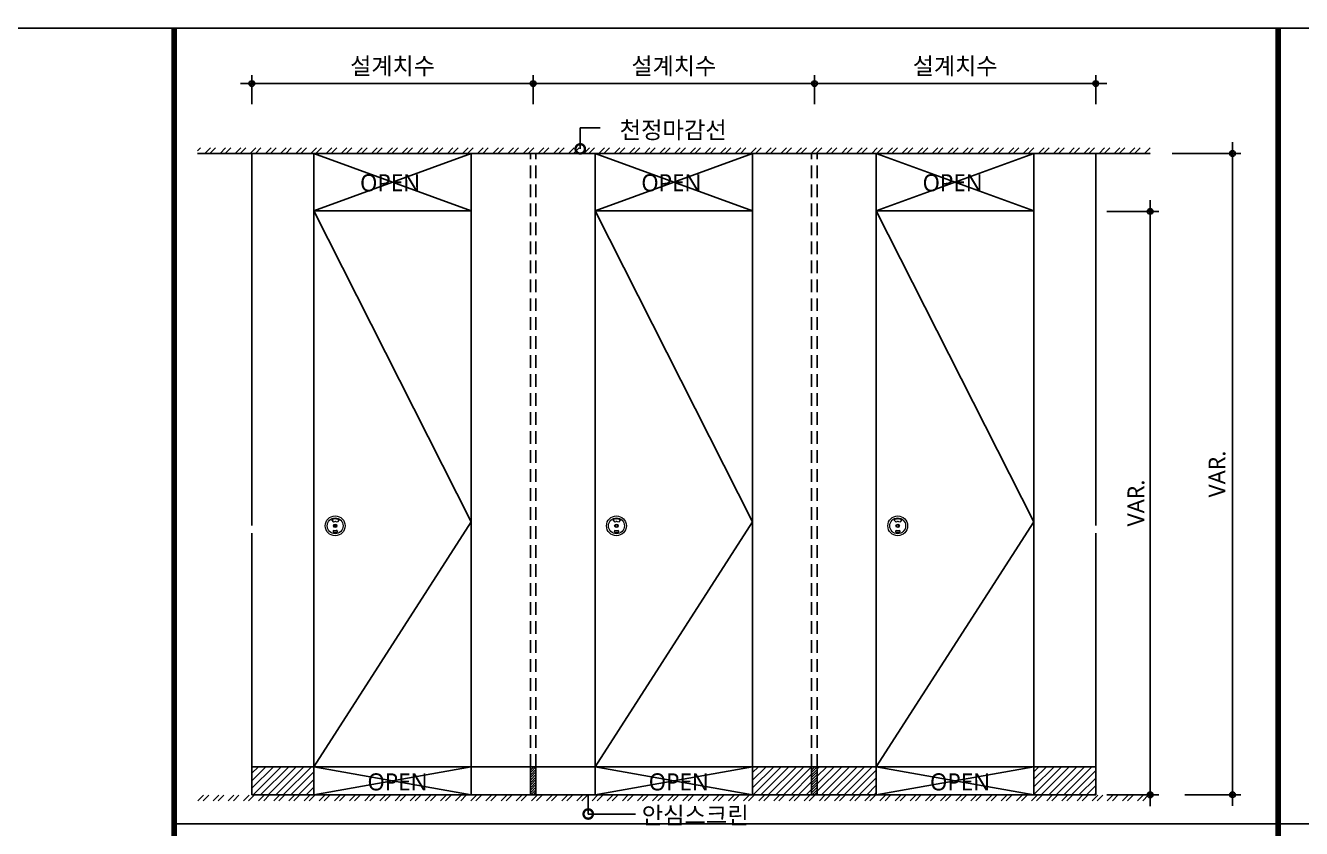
# Model space of a CAD drawing. Extents: x -255 to 8105, y -176 to 5714.
# Drawn here: x 2221 to 4489, y 4116 to 5543 of the extents above; entities that cross this region are included whole.
import ezdxf
from ezdxf.enums import TextEntityAlignment as Align

# ---------------------------------------------------------------- set-up
doc = ezdxf.new("R2010")
doc.units = 0
doc.header["$LTSCALE"] = 30
doc.linetypes.add('HIDDEN', pattern=[0.375, 0.25, -0.125])
doc.layers.get('0').update_dxf_attribs({"linetype": 'CONTINUOUS'})
doc.layers.get('DEFPOINTS').update_dxf_attribs({"linetype": 'CONTINUOUS'})
for name, color, linetype in [('DIM', 7, 'CONTINUOUS'), ('HAT', 8, 'CONTINUOUS'), ('HID', 9, 'HIDDEN'), ('문자', 3, 'CONTINUOUS'), ('부자재', 4, 'CONTINUOUS'), ('잠금쇠(회전형)', 4, 'CONTINUOUS'), ('치수', 1, 'CONTINUOUS'), ('판넬', 2, 'CONTINUOUS'), ('해치', 8, 'CONTINUOUS')]:
    doc.layers.add(name, color=color, linetype=linetype)
doc.styles.add('HDW', font='gulim.ttc')
doc.styles.add('돋움', font='malgun.ttf')
doc.dimstyles.new('10', dxfattribs={"dimscale": 10, "dimtxt": 3, "dimasz": 1, "dimexe": 1.5, "dimexo": 2, "dimgap": 1, "dimtad": 1, "dimdec": 0, "dimlunit": 6, "dimtxsty": '돋움', "dimblk": 'DIMDOT', "dimcen": -1, "dimdle": 1.5, "dimclrt": 3, "dimazin": 3, "dimtfac": 1, "dimtdec": 0, "dimtix": 1, "dimtmove": 2, "dimatfit": 3, "dimldrblk": 'DIMDOT', "dimarcsym": 0})

# ---------------------------------------------------------------- blocks, each defined once
blk = doc.blocks.new('DIMDOT')
at = {"linetype": 'Continuous'}
blk.add_line((-2, 0), (2, 0), dxfattribs=at)
for radius in [0.5, 0.25]:
    blk.add_circle((0, 0), radius, dxfattribs=at)
blk = doc.blocks.new('*D555')
at = {"layer": 'DEFPOINTS', "color": 0}
for p in [(60757.5, 12678.9), (60257.5, 12622.6), (60757.5, 12622.6)]:
    blk.add_point(p, dxfattribs=at)
at = {"layer": 'DIM', "color": 0, "lineweight": -2, "ltscale": 10}
for p, q in [((60257.5, 12642.6), (60257.5, 12693.9)), ((60757.5, 12642.6), (60757.5, 12693.9)), ((60267.5, 12678.9), (60747.5, 12678.9))]:
    blk.add_line(p, q, dxfattribs=at)
at = {"layer": 'DIM', "color": 0, "lineweight": -2, "xscale": 10, "yscale": 10, "zscale": 10, "rotation": 180}
blk.add_blockref('DIMDOT', (60257.5, 12678.9), dxfattribs=at)
at = {"layer": 'DIM', "color": 0, "lineweight": -2, "xscale": 10, "yscale": 10, "zscale": 10}
blk.add_blockref('DIMDOT', (60757.5, 12678.9), dxfattribs=at)
at = {"layer": 'DIM', "color": 3, "insert": (60507.5, 12708.6), "char_height": 30, "attachment_point": 5, "style": '돋움'}
blk.add_mtext('설계치수', dxfattribs=at)
blk = doc.blocks.new('*D556')
at = {"layer": 'DEFPOINTS', "color": 0}
for p in [(61257.5, 12678.9), (60757.5, 12622.6), (61257.5, 12622.6)]:
    blk.add_point(p, dxfattribs=at)
at = {"layer": 'DIM', "color": 0, "lineweight": -2, "ltscale": 10}
for p, q in [((60757.5, 12642.6), (60757.5, 12693.9)), ((61257.5, 12642.6), (61257.5, 12693.9)), ((60767.5, 12678.9), (61247.5, 12678.9))]:
    blk.add_line(p, q, dxfattribs=at)
at = {"layer": 'DIM', "color": 0, "lineweight": -2, "xscale": 10, "yscale": 10, "zscale": 10, "rotation": 180}
blk.add_blockref('DIMDOT', (60757.5, 12678.9), dxfattribs=at)
at = {"layer": 'DIM', "color": 0, "lineweight": -2, "xscale": 10, "yscale": 10, "zscale": 10}
blk.add_blockref('DIMDOT', (61257.5, 12678.9), dxfattribs=at)
at = {"layer": 'DIM', "color": 3, "insert": (61007.5, 12708.6), "char_height": 30, "attachment_point": 5, "style": '돋움'}
blk.add_mtext('설계치수', dxfattribs=at)
blk = doc.blocks.new('*D557')
at = {"layer": 'DEFPOINTS', "color": 0}
for p in [(61757.5, 12678.9), (61257.5, 12622.6), (61757.5, 12622.6)]:
    blk.add_point(p, dxfattribs=at)
at = {"layer": 'DIM', "color": 0, "lineweight": -2, "ltscale": 10}
for p, q in [((61257.5, 12642.6), (61257.5, 12693.9)), ((61757.5, 12642.6), (61757.5, 12693.9)), ((61267.5, 12678.9), (61747.5, 12678.9))]:
    blk.add_line(p, q, dxfattribs=at)
at = {"layer": 'DIM', "color": 0, "lineweight": -2, "xscale": 10, "yscale": 10, "zscale": 10, "rotation": 180}
blk.add_blockref('DIMDOT', (61257.5, 12678.9), dxfattribs=at)
at = {"layer": 'DIM', "color": 0, "lineweight": -2, "xscale": 10, "yscale": 10, "zscale": 10}
blk.add_blockref('DIMDOT', (61757.5, 12678.9), dxfattribs=at)
at = {"layer": 'DIM', "color": 3, "insert": (61507.5, 12708.6), "char_height": 30, "attachment_point": 5, "style": '돋움'}
blk.add_mtext('설계치수', dxfattribs=at)
blk = doc.blocks.new('*D558')
at = {"layer": 'DEFPOINTS', "color": 0}
for p in [(61757.5, 12451.8), (61757.5, 11414.7), (61854.4, 11414.7)]:
    blk.add_point(p, dxfattribs=at)
at = {"layer": 'DIM', "color": 0, "lineweight": -2, "ltscale": 10}
for p, q in [((61777.5, 12451.8), (61869.4, 12451.8)), ((61854.4, 12441.8), (61854.4, 11424.7)), ((61777.5, 11414.7), (61869.4, 11414.7))]:
    blk.add_line(p, q, dxfattribs=at)
at = {"layer": 'DIM', "color": 0, "lineweight": -2, "xscale": 10, "yscale": 10, "zscale": 10}
for p, rotation in [((61854.4, 12451.8), 90), ((61854.4, 11414.7), 270)]:
    blk.add_blockref('DIMDOT', p, dxfattribs=dict(at, rotation=rotation))
at = {"layer": 'DIM', "color": 3, "insert": (61829.2, 11933.3), "char_height": 30, "attachment_point": 5, "rotation": 90, "style": '돋움'}
blk.add_mtext('VAR.', dxfattribs=at)
blk = doc.blocks.new('_DOTSMALL')
at = {"color": 0, "linetype": 'ByBlock', "const_width": 0.5}
blk.add_lwpolyline([(-0.0625, 0, 1), (0.0625, 0, 1)], format="xyb", close=True, dxfattribs=at)
blk = doc.blocks.new('A$C63EC304E')
at = {"layer": '치수', "color": 1, "xscale": 2.5, "yscale": 2.5, "zscale": 2.5, "rotation": 234.3098741996962}
blk.add_blockref('_DOTSMALL', (0.31, 0.31), dxfattribs=at)
blk = doc.blocks.new('A$C2BC9653E')
at = {"layer": '치수', "xscale": 0.3333333333333333, "yscale": 0.3333333333333333, "zscale": 0.3333333333333333}
blk.add_blockref('A$C63EC304E', (0, 0), dxfattribs=at)
blk = doc.blocks.new('A$C7FC71301')
at = {"layer": '치수', "rotation": 180}
blk.add_blockref('A$C2BC9653E', (0.208, 0.208), dxfattribs=at)
blk = doc.blocks.new('A$C4A20372B')
at = {"layer": '치수'}
blk.add_blockref('A$C7FC71301', (0, 0), dxfattribs=at)
blk = doc.blocks.new('A$C566469F5')
at = {"layer": '치수'}
blk.add_blockref('A$C4A20372B', (0, 0), dxfattribs=at)
blk = doc.blocks.new('A$C7E317CD4')
at = {"layer": '해치', "xscale": 2, "yscale": 2, "zscale": 2}
blk.add_blockref('A$C566469F5', (0, 0), dxfattribs=at)
blk = doc.blocks.new('A$C601D7F27')
at = {"layer": '치수'}
blk.add_blockref('A$C7E317CD4', (0, 0), dxfattribs=at)
blk = doc.blocks.new('A$C38802C08')
at = {"layer": '치수'}
blk.add_blockref('A$C601D7F27', (0, 0), dxfattribs=at)
blk = doc.blocks.new('*D581')
at = {"layer": 'DEFPOINTS', "color": 0}
for p in [(61873.2, 12554.7), (62000.6, 12554.7), (61895.7, 11414.9)]:
    blk.add_point(p, dxfattribs=at)
at = {"layer": 'DIM', "color": 0, "lineweight": -2, "ltscale": 10}
for p, q in [((61893.2, 12554.7), (62015.6, 12554.7)), ((62000.6, 11424.9), (62000.6, 12544.7)), ((61915.7, 11414.9), (62015.6, 11414.9))]:
    blk.add_line(p, q, dxfattribs=at)
at = {"layer": 'DIM', "color": 0, "lineweight": -2, "xscale": 10, "yscale": 10, "zscale": 10}
for p, rotation in [((62000.6, 12554.7), 90), ((62000.6, 11414.9), 270)]:
    blk.add_blockref('DIMDOT', p, dxfattribs=dict(at, rotation=rotation))
at = {"layer": 'DIM', "color": 3, "insert": (61973.3, 11984.8), "char_height": 30, "attachment_point": 5, "rotation": 90, "style": '돋움'}
blk.add_mtext('VAR.', dxfattribs=at)
blk = doc.blocks.new('UNI-06', base_point=(57634, 7239))
h = blk.add_hatch()
h.set_pattern_fill('ANSI31', color=3, scale=3, angle=180)
h.set_pattern_definition([(225, (57575.794, 7062.999), (6.735192, -6.735192), [])])
h.paths.add_polyline_path([(60752.5, 11464.7), (60647.5, 11464.7), (60647.5, 11414.7), (60752.5, 11414.7)])
h.paths.add_polyline_path([(61252.5, 11464.7), (61147.5, 11464.7), (61147.5, 11414.7), (61252.5, 11414.7)])
h.paths.add_polyline_path([(61367.5, 11464.7), (61262.5, 11464.7), (61262.5, 11414.7), (61367.5, 11414.7)])
h.paths.add_polyline_path([(61647.5, 11464.7), (61757.5, 11464.7), (61757.5, 11414.7), (61647.5, 11414.7)])
h.paths.add_polyline_path([(60367.5, 11464.7), (60257.5, 11464.7), (60257.5, 11414.7), (60367.5, 11414.7)])
h.paths.add_polyline_path([(60752.5, 11464.7), (60647.5, 11464.7), (60647.5, 11414.7), (60752.5, 11414.7)])
h = blk.add_hatch()
h.set_pattern_fill('ANSI31', color=2, style=0)
h.set_pattern_definition([(45, (57575.7936, 7062.9986), (-2.245064, 2.245064), [])])
h.paths.add_polyline_path([(60762.5, 11464.7), (60752.5, 11464.7), (60752.5, 11414.7), (60762.5, 11414.7)])
h = blk.add_hatch()
h.set_pattern_fill('ANSI31', color=2, style=0)
h.set_pattern_definition([(45, (58075.7936, 7062.9986), (-2.245064, 2.245064), [])])
h.paths.add_polyline_path([(61262.5, 11464.7), (61252.5, 11464.7), (61252.5, 11414.7), (61262.5, 11414.7)])
at = {"layer": 'HAT'}
h = blk.add_hatch(dxfattribs=at)
h.set_pattern_fill('ANSI32', color=256, scale=2, style=0)
h.set_pattern_definition([(45, (48921.424, 6921.522), (-13.470384, 13.470384), []), (45, (48930.404, 6921.522), (-13.470384, 13.470384), [])])
h.paths.add_polyline_path([(60160.8, 12564.5), (61854.4, 12564.5), (61854.4, 12554.5), (60160.8, 12554.5)])
h = blk.add_hatch(dxfattribs=at)
h.set_pattern_fill('ANSI32', color=256, scale=2, style=0)
h.set_pattern_definition([(45, (48921.424, 7103.502), (-13.470384, 13.470384), []), (45, (48930.404, 7103.502), (-13.470384, 13.470384), [])])
h.paths.add_polyline_path([(60160.8, 11404.2), (61854.4, 11404.2), (61854.4, 11414.2), (60160.8, 11414.2)])
at = {"color": 2}
for p, q in [((60160.8, 12554.5), (61854.4, 12554.5)), ((60647.5, 11464.7), (60647.5, 11414.7)), ((60752.5, 11464.7), (60752.5, 11414.7)), ((61252.5, 11464.7), (61252.5, 11414.7)), ((61367.5, 11464.7), (61367.5, 11414.7))]:
    blk.add_line(p, q, dxfattribs=at)
for p, q in [((60257.5, 11893.4), (60257.5, 12554.5)), ((61757.5, 11893.4), (61757.5, 12554.5)), ((60257.5, 11879.6), (60257.5, 11414.7)), ((61757.5, 11879.6), (61757.5, 11414.7)), ((60257.5, 11414.7), (61757.5, 11414.7))]:
    blk.add_line(p, q)
at = {"color": 8}
blk.add_line((60119.3, 11362.9), (63467.1, 11362.9), dxfattribs=at)
at = {"color": 2}
for points in [[(57634.4, 12777.2), (64886.8, 12777.2), (64886.8, 7238.8), (57634.4, 7238.8)], [(57634.4, 12777.2), (64886.8, 12777.2), (64886.8, 7238.8), (57634.4, 7238.8)], [(57634.4, 12777.2), (65616.4, 12777.2), (65616.4, 7238.8), (57634.4, 7238.8)], [(60367.5, 11464.7), (60257.5, 11464.7), (60257.5, 11414.7), (60367.5, 11414.7)], [(60867.5, 11464.7), (60647.5, 11464.7), (60647.5, 11414.7), (60867.5, 11414.7)], [(60762.5, 11464.7), (60752.5, 11464.7), (60752.5, 11414.7), (60762.5, 11414.7)], [(61147.5, 11464.7), (61367.5, 11464.7), (61367.5, 11414.7), (61147.5, 11414.7)], [(61262.5, 11464.7), (61252.5, 11464.7), (61252.5, 11414.7), (61262.5, 11414.7)], [(61647.5, 11464.7), (61757.5, 11464.7), (61757.5, 11414.7), (61647.5, 11414.7)]]:
    blk.add_lwpolyline(points, close=True, dxfattribs=at)
at = {"color": 8, "const_width": 10}
for points in [[(60119.3, 10008), (60119.3, 12777.2)], [(62081.9, 10008), (62081.9, 12777.2)]]:
    blk.add_lwpolyline(points, dxfattribs=at)
at = {"layer": 'HID', "ltscale": 3}
for p, q in [((60752.5, 11464.7), (60752.5, 12554.5)), ((60762.5, 11464.7), (60762.5, 12554.5)), ((61252.5, 11464.7), (61252.5, 12554.5)), ((61262.5, 11464.7), (61262.5, 12554.5))]:
    blk.add_line(p, q, dxfattribs=at)
at = {"layer": 'HID'}
for p, q in [((60752.5, 12554.5), (60762.5, 12554.5)), ((61252.5, 12554.5), (61262.5, 12554.5))]:
    blk.add_line(p, q, dxfattribs=at)
at = {"layer": '부자재', "color": 3}
blk.add_line((61757.5, 12554.5), (60257.5, 12554.5), dxfattribs=at)
blk.add_line((61757.5, 12554.5), (60257.5, 12554.5), dxfattribs=at)
at = {"layer": '잠금쇠(회전형)', "linetype": 'Continuous', "lineweight": 15}
for p, q in [((60398.9, 11903.4), (60402.6, 11899.5)), ((60404.1, 11895.7), (60404.1, 11890)), ((60406.8, 11895.7), (60406.8, 11889.9)), ((60412.6, 11903.4), (60409, 11899.5)), ((60898.9, 11903.4), (60902.6, 11899.5)), ((60904.1, 11895.7), (60904.1, 11890)), ((60906.8, 11895.7), (60906.8, 11889.9)), ((60912.6, 11903.4), (60909, 11899.5)), ((61398.9, 11903.4), (61402.6, 11899.5)), ((61404.1, 11895.7), (61404.1, 11890)), ((61406.8, 11895.7), (61406.8, 11889.9)), ((61412.6, 11903.4), (61409, 11899.5)), ((60402.2, 11884.2), (60401.8, 11883.1)), ((60409.4, 11884.2), (60409.8, 11883.1)), ((60902.2, 11884.2), (60901.8, 11883.1)), ((60909.4, 11884.2), (60909.8, 11883.1)), ((61402.2, 11884.2), (61401.8, 11883.1)), ((61409.4, 11884.2), (61409.8, 11883.1))]:
    blk.add_line(p, q, dxfattribs=at)
for centre, radius in [((60405.5, 11892.8), 17.6), ((60905.5, 11892.8), 17.6), ((61405.5, 11892.8), 17.6), ((60405.5, 11892.8), 14.1), ((60405.5, 11892.8), 3.21), ((60905.5, 11892.8), 14.1), ((60905.5, 11892.8), 3.21), ((61405.5, 11892.8), 14.1), ((61405.5, 11892.8), 3.21)]:
    blk.add_circle(centre, radius, dxfattribs=at)
for centre, radius, start, end in [((60405.8, 11891.1), 14.1, 61.0478, 118.9522), ((60405.8, 11893.5), 6.81, 61.8696, 118.1304), ((60905.8, 11891.1), 14.1, 61.0478, 118.9522), ((60905.8, 11893.5), 6.81, 61.8696, 118.1304), ((61405.8, 11891.1), 14.1, 61.0478, 118.9522), ((61405.8, 11893.5), 6.81, 61.8696, 118.1304), ((60402.7, 11882.8), 0.98, 160.8571, 255.4685), ((60403.1, 11883.9), 0.98, 72.2332, 160.8571), ((60405.8, 11894.6), 13.2, 255.4685, 284.5315), ((60405.8, 11892.2), 7.75, 252.2332, 287.7668), ((60408.4, 11883.9), 0.98, 19.1429, 107.7668), ((60408.8, 11882.8), 0.98, 284.5315, 19.1429), ((60902.7, 11882.8), 0.98, 160.8571, 255.4685), ((60903.1, 11883.9), 0.98, 72.2332, 160.8571), ((60905.8, 11894.6), 13.2, 255.4685, 284.5315), ((60905.8, 11892.2), 7.75, 252.2332, 287.7668), ((60908.4, 11883.9), 0.98, 19.1429, 107.7668), ((60908.8, 11882.8), 0.98, 284.5315, 19.1429), ((61402.7, 11882.8), 0.98, 160.8571, 255.4685), ((61403.1, 11883.9), 0.98, 72.2332, 160.8571), ((61405.8, 11894.6), 13.2, 255.4685, 284.5315), ((61405.8, 11892.2), 7.75, 252.2332, 287.7668), ((61408.4, 11883.9), 0.98, 19.1429, 107.7668), ((61408.8, 11882.8), 0.98, 284.5315, 19.1429)]:
    blk.add_arc(centre, radius, start, end, dxfattribs=at)
at = {"layer": '치수'}
for p, q in [((60841.2, 12563.1), (60841.2, 12600.2)), ((60841.2, 12600.2), (60876.3, 12600.2)), ((60367.5, 12554.5), (60647.5, 12452.5)), ((60647.5, 12554.5), (60367.5, 12452.5)), ((60867.5, 12554.5), (61147.5, 12452.5)), ((61147.5, 12554.5), (60867.5, 12452.5)), ((61647.5, 12554.5), (61367.5, 12452.5)), ((61367.5, 12554.5), (61647.5, 12452.5)), ((60647.5, 11900.1), (60367.5, 12452.5)), ((61147.5, 11900.1), (60867.5, 12452.5)), ((61647.5, 11900.1), (61367.5, 12452.5)), ((60647.5, 11900.1), (60367.5, 11464.7)), ((61147.5, 11900.1), (60867.5, 11464.7)), ((61647.5, 11900.1), (61367.5, 11464.7)), ((60367.5, 11464.7), (60647.5, 11414.7)), ((60647.5, 11464.7), (60367.5, 11414.7)), ((60867.5, 11464.7), (61147.5, 11414.7)), ((61147.5, 11464.7), (60867.5, 11414.7)), ((61367.5, 11464.7), (61647.5, 11414.7)), ((61647.5, 11464.7), (61367.5, 11414.7)), ((60855.4, 11414.7), (60855.4, 11380.5)), ((60939.5, 11380.5), (60855.4, 11380.5))]:
    blk.add_line(p, q, dxfattribs=at)
at = {"layer": '판넬'}
for p, q in [((60367.5, 12554.5), (60367.5, 11464.7)), ((60647.5, 12554.5), (60647.5, 11507.8)), ((60867.5, 12554.5), (60867.5, 11464.7)), ((61147.5, 12554.5), (61147.5, 11507.8)), ((61367.5, 12554.5), (61367.5, 11464.7)), ((61647.5, 12554.5), (61647.5, 11507.8)), ((60647.5, 12452.5), (60367.5, 12452.5)), ((61147.5, 12452.5), (60867.5, 12452.5)), ((61647.5, 12452.5), (61367.5, 12452.5)), ((61147.5, 12329.7), (61147.5, 12317.3)), ((61647.5, 12329.7), (61647.5, 12317.3)), ((60647.5, 11507.8), (60647.5, 11464.7)), ((61147.5, 11507.8), (61147.5, 11464.7)), ((61647.5, 11507.8), (61647.5, 11464.7)), ((60647.5, 11464.7), (60367.5, 11464.7)), ((61147.5, 11464.7), (60867.5, 11464.7)), ((61647.5, 11464.7), (61367.5, 11464.7))]:
    blk.add_line(p, q, dxfattribs=at)
at = {"layer": '판넬', "color": 3}
for p, q in [((60367.5, 11464.7), (60257.5, 11464.7)), ((60867.5, 11464.7), (60647.5, 11464.7)), ((60867.5, 11464.7), (60767.5, 11464.7)), ((61367.5, 11464.7), (61147.5, 11464.7)), ((61757.5, 11464.7), (61647.5, 11464.7))]:
    blk.add_line(p, q, dxfattribs=at)
at = {"layer": '판넬', "color": 4}
blk.add_line((61367.5, 11464.7), (61267.5, 11464.7), dxfattribs=at)
at = {"layer": '해치', "xscale": -20, "yscale": 20, "zscale": 20, "rotation": 180}
blk.add_blockref('A$C38802C08', (60837, 12567.1), dxfattribs=at)
at = {"layer": '해치', "xscale": -20, "yscale": 20, "zscale": 20}
blk.add_blockref('A$C38802C08', (60859.5, 11376.4), dxfattribs=at)
at = {"layer": '문자', "style": '돋움'}
for s, p in [('천정마감선', (61006.4, 12596.8)), ('OPEN', (60503.1, 12502.6)), ('OPEN', (61003.1, 12502.6)), ('OPEN', (61503.1, 12502.6)), ('OPEN', (60516.3, 11437.7)), ('OPEN', (61016.3, 11437.7)), ('OPEN', (61516.3, 11437.7)), ('안심스크린', (61045.6, 11378.8))]:
    blk.add_text(s, height=30.34, dxfattribs=at).set_placement(p, align=Align.MIDDLE)
at = {"layer": '잠금쇠(회전형)', "linetype": 'Continuous', "lineweight": 15, "style": 'HDW', "width": 0.659278}
for p, p2 in [((60402.6, 11901.4), (60408.8, 11901.4)), ((60902.6, 11901.4), (60908.8, 11901.4)), ((61402.6, 11901.4), (61408.8, 11901.4))]:
    blk.add_text('사용중', height=2.3, dxfattribs=at).set_placement(p, p2, align=Align.FIT)
at = {"layer": 'DIM', "ltscale": 10}
for base, p1, p2, picture, middle in [((60757.5, 12678.9), (60257.5, 12622.6), (60757.5, 12622.6), '*D555', (60507.5, 12708.6)), ((61257.5, 12678.9), (60757.5, 12622.6), (61257.5, 12622.6), '*D556', (61007.5, 12708.6)), ((61757.5, 12678.9), (61257.5, 12622.6), (61757.5, 12622.6), '*D557', (61507.5, 12708.6))]:
    dim = blk.add_linear_dim(base=base, p1=p1, p2=p2, text='설계치수', dimstyle='10', override={"dimtxsty": '돋움'}, dxfattribs=at)
    dim.commit()
    dim.dimension.update_dxf_attribs({"geometry": picture, "text_midpoint": middle})
dim = blk.add_linear_dim(base=(62000.6, 12554.7), p1=(61895.7, 11414.9), p2=(61873.2, 12554.7), angle=90, text='VAR.', dimstyle='10', dxfattribs=at)
dim.commit()
dim.dimension.update_dxf_attribs({"geometry": '*D581', "text_midpoint": (61973.3, 11984.8), "dimtype": 160})
dim = blk.add_linear_dim(base=(61854.4, 11414.7), p1=(61757.5, 12451.8), p2=(61757.5, 11414.7), angle=90, text='VAR.', dimstyle='10', override={"dimtxt": 3, "dimtxsty": '돋움'}, dxfattribs=at)
dim.commit()
dim.dimension.update_dxf_attribs({"geometry": '*D558', "text_midpoint": (61829.2, 11933.3)})

msp = doc.modelspace()

# ---------------------------------------------------------------- block references
msp.add_blockref('UNI-06', (0, 0))

doc.saveas('drawing.dxf')
